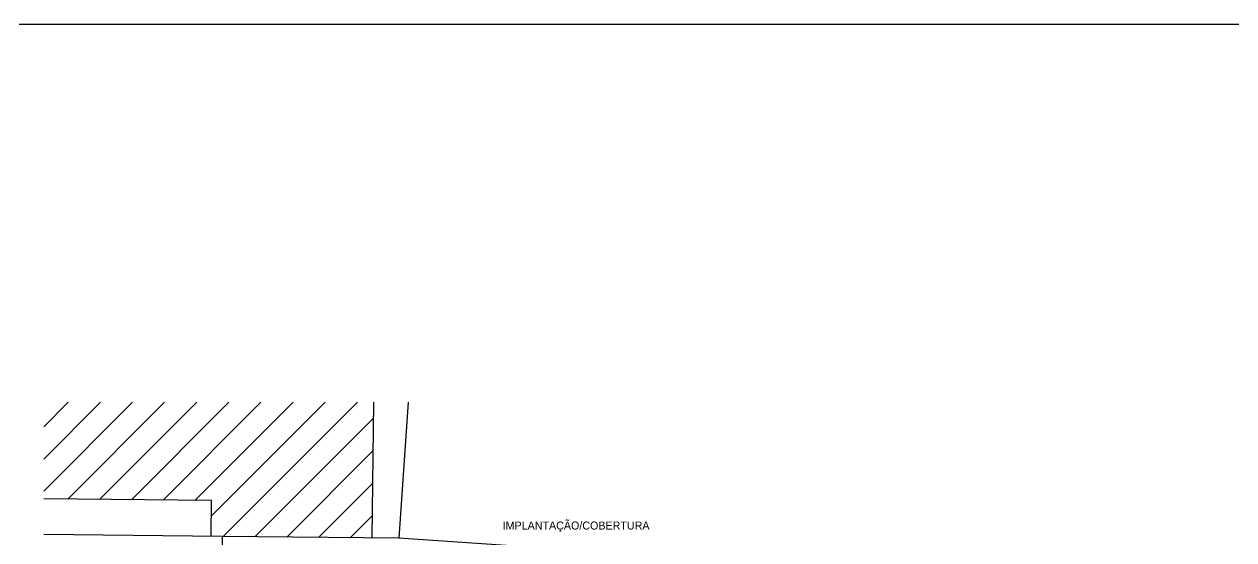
# Model space of a CAD drawing. Header units: millimetres. Extents: x 935 to 1399, y 512 to 900.
# Drawn here: x 967.6 to 1020.9, y 877.3 to 900 of the extents above; entities that cross this region are included whole.
import ezdxf

# ---------------------------------------------------------------- set-up
doc = ezdxf.new("R2010")
doc.units = ezdxf.units.MM
doc.layers.add('terrenos', color=3, linetype='Continuous')
doc.layers.add('VEGETAÇÃO', color=3, linetype='Continuous')

msp = doc.modelspace()

# ---------------------------------------------------------------- hatches: boundary and pattern name
at = {"layer": 'VEGETAÇÃO'}
h = msp.add_hatch(dxfattribs=at)
h.set_pattern_fill('_USER', angle=45, style=0, pattern_type=0)
h.set_pattern_definition([(45, (475.1021, 1088.9072), (-0.7071068, 0.7071068), [])])
h.paths.add_polyline_path([(982.98835, 883.32425), (968.46942, 883.32425), (968.46942, 879.07148), (975.8554, 878.99154), (975.83839, 877.42011), (976.33012, 877.41495), (982.92364, 877.34576)])

# ---------------------------------------------------------------- linework, layer by layer
at = {"color": 6}
msp.add_lwpolyline([(935.11631, 899.98189), (1398.54949, 899.98189), (1398.54949, 511.99751), (935.11631, 511.99751)], close=True, dxfattribs=at)
at = {"layer": 'terrenos', "color": 7}
msp.add_lwpolyline([(987.5889, 833.62187), (1005.45255, 833.62187), (1005.45255, 875.84655), (994.83491, 876.60525), (984.10887, 877.33332), (976.33012, 877.41495), (976.33012, 833.62187), (976.98012, 833.62187)], dxfattribs=at)
at = {"layer": 'VEGETAÇÃO', "color": 7}
for p, q in [((982.98835, 883.32425), (982.92364, 877.34615)), ((984.51552, 883.32425), (984.10887, 877.33332)), ((975.8554, 878.99154), (968.46942, 879.07148)), ((976.33012, 877.41495), (968.46942, 877.49744))]:
    msp.add_line(p, q, dxfattribs=at)
at = {"layer": 'VEGETAÇÃO', "color": 253}
for p, q in [((975.83842, 877.42283), (975.8554, 878.99154)), ((976.48012, 877.41495), (976.48012, 877.41337)), ((976.33012, 877.26494), (976.32855, 877.26496))]:
    msp.add_line(p, q, dxfattribs=at)
at = {"layer": 'VEGETAÇÃO', "color": 7}
msp.add_lwpolyline([(982.45255, 833.62187), (1005.45255, 833.62187), (1005.45255, 875.84655), (994.83491, 876.60525), (984.10887, 877.33332), (976.33012, 877.41495), (976.33012, 833.62187), (976.98012, 833.62187)], dxfattribs=at)

# ---------------------------------------------------------------- texts
at = {"insert": (988.68201, 878.06894), "char_height": 0.352405, "width": 24.3855, "attachment_point": 1}
msp.add_mtext('IMPLANTAÇÃO/COBERTURA', dxfattribs=at)

doc.saveas('drawing.dxf')
